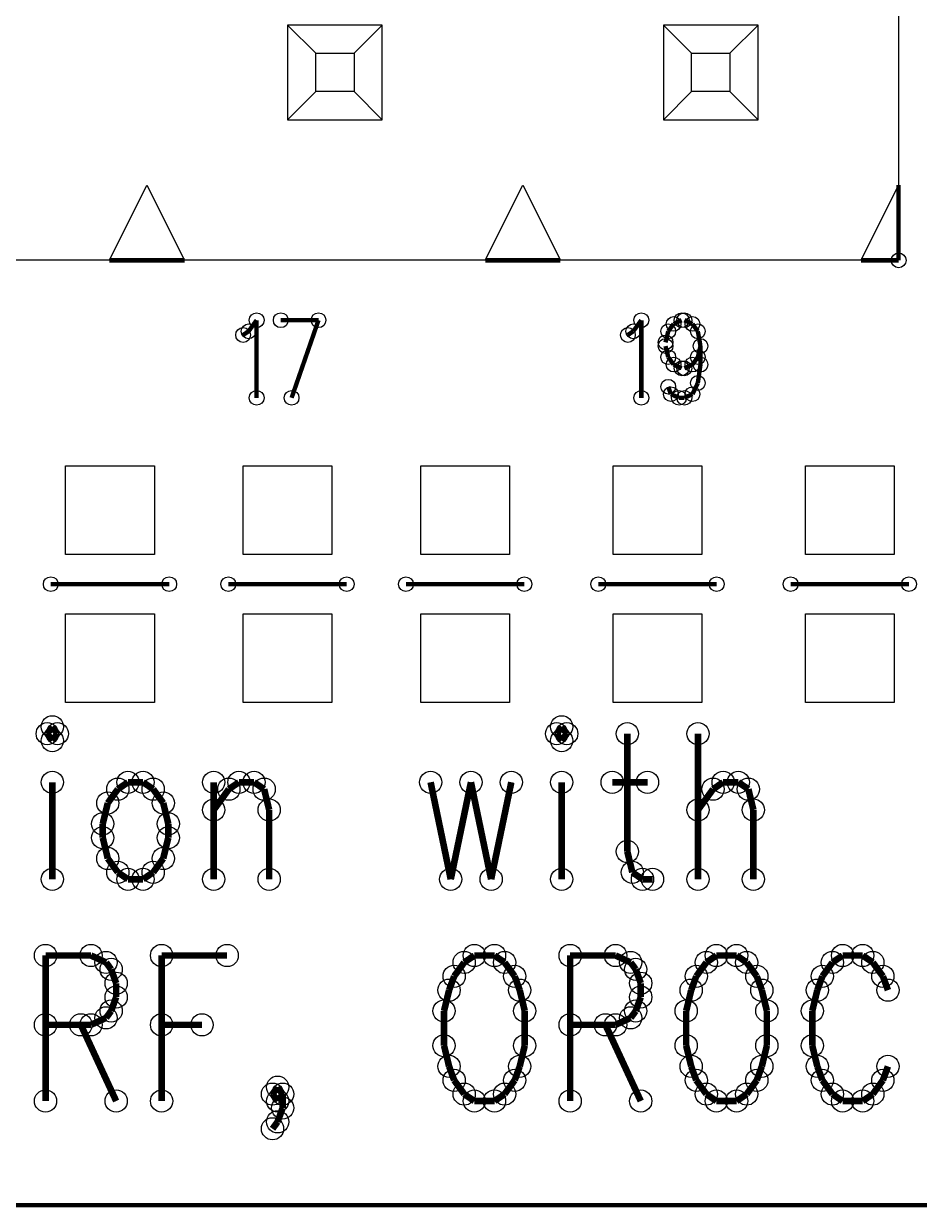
# Model space of a CAD drawing. Header units: millimetres. Extents: x 0 to 297, y 0 to 210.
# Drawn here: x 86.83 to 92.88, y 128.27 to 136.28 of the extents above; entities that cross this region are included whole.
import ezdxf

# ---------------------------------------------------------------- set-up
doc = ezdxf.new("R2010")
doc.units = ezdxf.units.MM
doc.header["$LTSCALE"] = 16.335
doc.layers.add('1', color=7, linetype='CONTINUOUS')

msp = doc.modelspace()

# ---------------------------------------------------------------- linework, layer by layer
at = {"layer": '1', "color": 7, "linetype": 'Continuous'}
for p, q in [((92.7391, 136.711), (92.7391, 135.187)), ((88.6091, 136.269), (88.6091, 135.629)), ((89.2491, 136.269), (88.6091, 136.269)), ((88.6091, 136.269), (88.7996, 136.0785)), ((89.2491, 136.269), (89.0586, 136.0785)), ((89.2491, 135.629), (89.2491, 136.269)), ((91.1491, 136.269), (91.1491, 135.629)), ((91.7891, 136.269), (91.1491, 136.269)), ((91.1491, 136.269), (91.3396, 136.0785)), ((91.7891, 136.269), (91.5986, 136.0785)), ((91.7891, 135.629), (91.7891, 136.269)), ((88.7996, 135.8195), (88.7996, 136.0785)), ((88.7996, 136.0785), (89.0586, 136.0785)), ((89.0586, 136.0785), (89.0586, 135.8195)), ((91.3396, 135.8195), (91.3396, 136.0785)), ((91.3396, 136.0785), (91.5986, 136.0785)), ((91.5986, 136.0785), (91.5986, 135.8195)), ((88.7996, 135.8195), (88.6091, 135.629)), ((89.0586, 135.8195), (88.7996, 135.8195)), ((89.0586, 135.8195), (89.2491, 135.629)), ((91.3396, 135.8195), (91.1491, 135.629)), ((91.5986, 135.8195), (91.3396, 135.8195)), ((91.5986, 135.8195), (91.7891, 135.629)), ((88.6091, 135.629), (89.2491, 135.629)), ((91.1491, 135.629), (91.7891, 135.629)), ((87.4051, 134.679), (87.6591, 135.187)), ((87.6591, 135.187), (87.9131, 134.679)), ((89.9451, 134.679), (90.1991, 135.187)), ((90.1991, 135.187), (90.4531, 134.679)), ((92.4851, 134.679), (92.7391, 135.187)), ((87.4051, 134.679), (85.3731, 134.679)), ((89.9451, 134.679), (87.9131, 134.679)), ((92.4851, 134.679), (90.4531, 134.679)), ((87.1092, 132.688), (87.1092, 133.2879)), ((87.1092, 133.2879), (87.7092, 133.2879)), ((87.7092, 133.2879), (87.7092, 132.688)), ((88.3091, 132.688), (88.3091, 133.2879)), ((88.3091, 133.2879), (88.9091, 133.2879)), ((88.9091, 133.2879), (88.9091, 132.688)), ((89.5093, 132.688), (89.5093, 133.2879)), ((89.5093, 133.2879), (90.1092, 133.2879)), ((90.1092, 133.2879), (90.1092, 132.688)), ((90.8092, 132.688), (90.8092, 133.2879)), ((90.8092, 133.2879), (91.4092, 133.2879)), ((91.4092, 133.2879), (91.4092, 132.688)), ((92.1092, 132.688), (92.1092, 133.2879)), ((92.1092, 133.2879), (92.7092, 133.2879)), ((92.7092, 133.2879), (92.7092, 132.688)), ((87.7092, 132.688), (87.1092, 132.688)), ((88.9091, 132.688), (88.3091, 132.688)), ((90.1092, 132.688), (89.5093, 132.688)), ((91.4092, 132.688), (90.8092, 132.688)), ((92.7092, 132.688), (92.1092, 132.688)), ((87.1092, 131.688), (87.1092, 132.2879)), ((87.1092, 132.2879), (87.7092, 132.2879)), ((87.7092, 132.2879), (87.7092, 131.688)), ((88.3091, 131.688), (88.3091, 132.2879)), ((88.3091, 132.2879), (88.9091, 132.2879)), ((88.9091, 132.2879), (88.9091, 131.688)), ((89.5093, 131.688), (89.5093, 132.2879)), ((89.5093, 132.2879), (90.1092, 132.2879)), ((90.1092, 132.2879), (90.1092, 131.688)), ((90.8092, 131.688), (90.8092, 132.2879)), ((90.8092, 132.2879), (91.4092, 132.2879)), ((91.4092, 132.2879), (91.4092, 131.688)), ((92.1092, 131.688), (92.1092, 132.2879)), ((92.1092, 132.2879), (92.7092, 132.2879)), ((92.7092, 132.2879), (92.7092, 131.688)), ((87.7092, 131.688), (87.1092, 131.688)), ((88.9091, 131.688), (88.3091, 131.688)), ((90.1092, 131.688), (89.5093, 131.688)), ((91.4092, 131.688), (90.8092, 131.688)), ((92.7092, 131.688), (92.1092, 131.688))]:
    msp.add_line(p, q, dxfattribs=at)
at = {"layer": '1', "color": 9, "linetype": 'Continuous'}
for points, const_width in [([(92.7391, 135.187), (92.7391, 134.6778)], 0.0297), ([(87.9131, 134.6778), (87.4051, 134.6778)], 0.0297), ([(90.4531, 134.6778), (89.9451, 134.6778)], 0.0297), ([(92.7391, 134.6778), (92.4851, 134.6778)], 0.0297), ([(88.3457, 134.198), (88.4001, 134.2729)], 0.0297), ([(88.4001, 134.2729), (88.4001, 133.7479)], 0.0297), ([(88.5636, 134.2729), (88.8184, 134.2729)], 0.0297), ([(88.8184, 134.2729), (88.6365, 133.7479)], 0.0297), ([(90.9456, 134.198), (91, 134.2729)], 0.0297), ([(91, 134.2729), (91, 133.7479)], 0.0297), ([(91.1819, 134.198), (91.2182, 134.2478)], 0.0297), ([(91.2182, 134.2478), (91.2728, 134.2729)], 0.0297), ([(91.2911, 134.2729), (91.3457, 134.2478)], 0.0297), ([(91.3457, 134.2478), (91.382, 134.198)], 0.0297), ([(88.3091, 134.1729), (88.3457, 134.198)], 0.0297), ([(90.9093, 134.1729), (90.9456, 134.198)], 0.0297), ([(91.1638, 134.1228), (91.1819, 134.198)], 0.0297), ([(91.382, 134.198), (91.4, 134.0979)], 0.0297), ([(91.1819, 134.023), (91.1638, 134.0979)], 0.0297), ([(91.4, 134.0979), (91.382, 134.023)], 0.0297), ([(91.4, 134.0979), (91.4, 133.973)], 0.0297), ([(91.2182, 133.973), (91.1819, 134.023)], 0.0297), ([(91.382, 134.023), (91.3457, 133.973)], 0.0297), ([(91.2728, 133.9478), (91.2182, 133.973)], 0.0297), ([(91.3457, 133.973), (91.2911, 133.9478)], 0.0297), ([(91.4, 133.973), (91.382, 133.848)], 0.0297), ([(91.382, 133.848), (91.3457, 133.7728)], 0.0297), ([(91.2001, 133.7728), (91.1819, 133.8229)], 0.0297), ([(91.2548, 133.7479), (91.2001, 133.7728)], 0.0297), ([(91.3457, 133.7728), (91.2911, 133.7479)], 0.0297), ([(91.2911, 133.7479), (91.2548, 133.7479)], 0.0297), ([(87.8092, 132.4878), (87.0091, 132.4878)], 0.0297), ([(88.2093, 132.4878), (89.0091, 132.4878)], 0.0297), ([(90.2093, 132.4878), (89.4092, 132.4878)], 0.0297), ([(90.7092, 132.4878), (91.5093, 132.4878)], 0.0297), ([(92.8092, 132.4878), (92.0091, 132.4878)], 0.0297), ([(87.0191, 131.5231), (86.985, 131.4762)], 0.0446), ([(87.0533, 131.4762), (87.0191, 131.5231)], 0.0446), ([(90.4623, 131.5231), (90.4282, 131.4762)], 0.0446), ([(90.4963, 131.4762), (90.4623, 131.5231)], 0.0446), ([(86.985, 131.4762), (87.0191, 131.4294)], 0.0446), ([(87.0191, 131.4294), (87.0533, 131.4762)], 0.0446), ([(90.4282, 131.4762), (90.4623, 131.4294)], 0.0446), ([(90.4623, 131.4294), (90.4963, 131.4762)], 0.0446), ([(90.9055, 131.4762), (90.9055, 130.6794)], 0.0446), ([(91.3828, 131.4762), (91.3828, 130.4919)], 0.0446), ([(87.0191, 131.148), (87.0191, 130.4919)], 0.0446), ([(87.5306, 131.148), (87.4623, 131.1012)], 0.0446), ([(87.6327, 131.148), (87.5306, 131.148)], 0.0446), ([(87.701, 131.1012), (87.6327, 131.148)], 0.0446), ([(88.11, 131.148), (88.11, 130.4919)], 0.0446), ([(88.2123, 131.1012), (88.2804, 131.148)], 0.0446), ([(88.2804, 131.148), (88.3828, 131.148)], 0.0446), ([(88.3828, 131.148), (88.4509, 131.1012)], 0.0446), ([(89.5761, 131.148), (89.7122, 130.4919)], 0.0446), ([(89.8486, 131.148), (89.7122, 130.4919)], 0.0446), ([(89.8486, 131.148), (89.985, 130.4919)], 0.0446), ([(90.1214, 131.148), (89.985, 130.4919)], 0.0446), ([(90.4623, 131.148), (90.4623, 130.4919)], 0.0446), ([(90.8031, 131.148), (91.0419, 131.148)], 0.0446), ([(91.4851, 131.1012), (91.5532, 131.148)], 0.0446), ([(91.5532, 131.148), (91.6556, 131.148)], 0.0446), ([(91.6556, 131.148), (91.7236, 131.1012)], 0.0446), ([(87.4623, 131.1012), (87.3942, 131.0075)], 0.0446), ([(87.7691, 131.0075), (87.701, 131.1012)], 0.0446), ([(88.11, 130.9605), (88.2123, 131.1012)], 0.0446), ([(88.4509, 131.1012), (88.4851, 130.9605)], 0.0446), ([(91.3828, 130.9605), (91.4851, 131.1012)], 0.0446), ([(91.7236, 131.1012), (91.7577, 130.9605)], 0.0446), ([(87.3942, 131.0075), (87.3602, 130.8668)], 0.0446), ([(87.8032, 130.8668), (87.7691, 131.0075)], 0.0446), ([(88.4851, 130.9605), (88.4851, 130.4919)], 0.0446), ([(91.7577, 130.9605), (91.7577, 130.4919)], 0.0446), ([(87.3602, 130.8668), (87.3602, 130.7731)], 0.0446), ([(87.8032, 130.7731), (87.8032, 130.8668)], 0.0446), ([(87.3602, 130.7731), (87.3942, 130.6324)], 0.0446), ([(87.7691, 130.6324), (87.8032, 130.7731)], 0.0446), ([(87.3942, 130.6324), (87.4623, 130.5386)], 0.0446), ([(87.701, 130.5386), (87.7691, 130.6324)], 0.0446), ([(90.9055, 130.6794), (90.9395, 130.5386)], 0.0446), ([(87.4623, 130.5386), (87.5306, 130.4919)], 0.0446), ([(87.5306, 130.4919), (87.6327, 130.4919)], 0.0446), ([(87.6327, 130.4919), (87.701, 130.5386)], 0.0446), ([(90.9395, 130.5386), (91.0079, 130.4919)], 0.0446), ([(91.0079, 130.4919), (91.0759, 130.4919)], 0.0446), ([(86.9736, 129.9763), (86.9736, 128.9918)], 0.0446), ([(86.9736, 129.9763), (87.2804, 129.9763)], 0.0446), ([(87.2804, 129.9763), (87.3828, 129.9293)], 0.0446), ([(87.3828, 129.9293), (87.4168, 129.8826)], 0.0446), ([(87.7577, 129.9763), (87.7577, 128.9918)], 0.0446), ([(87.7577, 129.9763), (88.2009, 129.9763)], 0.0446), ([(89.8031, 129.9293), (89.7351, 129.8356)], 0.0446), ([(89.8715, 129.9763), (89.8031, 129.9293)], 0.0446), ([(90.0079, 129.9763), (89.8715, 129.9763)], 0.0446), ([(90.0759, 129.9293), (90.0079, 129.9763)], 0.0446), ([(90.1443, 129.8356), (90.0759, 129.9293)], 0.0446), ([(90.5192, 129.9763), (90.5192, 128.9918)], 0.0446), ([(90.5192, 129.9763), (90.826, 129.9763)], 0.0446), ([(90.826, 129.9763), (90.9281, 129.9293)], 0.0446), ([(90.9281, 129.9293), (90.9624, 129.8826)], 0.0446), ([(91.4397, 129.9293), (91.3713, 129.8356)], 0.0446), ([(91.5077, 129.9763), (91.4397, 129.9293)], 0.0446), ([(91.6441, 129.9763), (91.5077, 129.9763)], 0.0446), ([(91.7122, 129.9293), (91.6441, 129.9763)], 0.0446), ([(91.7805, 129.8356), (91.7122, 129.9293)], 0.0446), ([(92.2918, 129.9293), (92.2238, 129.8356)], 0.0446), ([(92.3602, 129.9763), (92.2918, 129.9293)], 0.0446), ([(92.4963, 129.9763), (92.3602, 129.9763)], 0.0446), ([(92.5646, 129.9293), (92.4963, 129.9763)], 0.0446), ([(92.6327, 129.8356), (92.5646, 129.9293)], 0.0446), ([(87.4168, 129.8826), (87.4509, 129.7888)], 0.0446), ([(89.7351, 129.8356), (89.701, 129.7418)], 0.0446), ([(90.1783, 129.7418), (90.1443, 129.8356)], 0.0446), ([(90.9624, 129.8826), (90.9964, 129.7888)], 0.0446), ([(91.3713, 129.8356), (91.3373, 129.7418)], 0.0446), ([(91.8146, 129.7418), (91.7805, 129.8356)], 0.0446), ([(92.2238, 129.8356), (92.1895, 129.7418)], 0.0446), ([(92.667, 129.7418), (92.6327, 129.8356)], 0.0446), ([(87.4509, 129.7888), (87.4509, 129.6949)], 0.0446), ([(90.9964, 129.7888), (90.9964, 129.6949)], 0.0446), ([(87.4509, 129.6949), (87.4168, 129.6011)], 0.0446), ([(89.701, 129.7418), (89.6668, 129.6011)], 0.0446), ([(90.2123, 129.6011), (90.1783, 129.7418)], 0.0446), ([(90.9964, 129.6949), (90.9624, 129.6011)], 0.0446), ([(91.3373, 129.7418), (91.3033, 129.6011)], 0.0446), ([(91.8486, 129.6011), (91.8146, 129.7418)], 0.0446), ([(92.1895, 129.7418), (92.1554, 129.6011)], 0.0446), ([(87.4168, 129.6011), (87.3828, 129.5544)], 0.0446), ([(89.6668, 129.6011), (89.6668, 129.3669)], 0.0446), ([(90.2123, 129.3669), (90.2123, 129.6011)], 0.0446), ([(90.9624, 129.6011), (90.9281, 129.5544)], 0.0446), ([(91.3033, 129.6011), (91.3033, 129.3669)], 0.0446), ([(91.8486, 129.3669), (91.8486, 129.6011)], 0.0446), ([(92.1554, 129.6011), (92.1554, 129.3669)], 0.0446), ([(87.2804, 129.5074), (86.9736, 129.5074)], 0.0446), ([(87.2123, 129.5074), (87.4509, 128.9918)], 0.0446), ([(87.3828, 129.5544), (87.2804, 129.5074)], 0.0446), ([(87.7577, 129.5074), (88.0305, 129.5074)], 0.0446), ([(90.826, 129.5074), (90.5192, 129.5074)], 0.0446), ([(90.7577, 129.5074), (90.9964, 128.9918)], 0.0446), ([(90.9281, 129.5544), (90.826, 129.5074)], 0.0446), ([(89.6668, 129.3669), (89.701, 129.2262)], 0.0446), ([(90.1783, 129.2262), (90.2123, 129.3669)], 0.0446), ([(91.3033, 129.3669), (91.3373, 129.2262)], 0.0446), ([(91.8146, 129.2262), (91.8486, 129.3669)], 0.0446), ([(92.1554, 129.3669), (92.1895, 129.2262)], 0.0446), ([(89.701, 129.2262), (89.7351, 129.1325)], 0.0446), ([(90.1443, 129.1325), (90.1783, 129.2262)], 0.0446), ([(91.3373, 129.2262), (91.3713, 129.1325)], 0.0446), ([(91.7805, 129.1325), (91.8146, 129.2262)], 0.0446), ([(92.1895, 129.2262), (92.2238, 129.1325)], 0.0446), ([(92.6327, 129.1325), (92.667, 129.2262)], 0.0446), ([(89.7351, 129.1325), (89.8031, 129.0388)], 0.0446), ([(90.0759, 129.0388), (90.1443, 129.1325)], 0.0446), ([(91.3713, 129.1325), (91.4397, 129.0388)], 0.0446), ([(91.7122, 129.0388), (91.7805, 129.1325)], 0.0446), ([(92.2238, 129.1325), (92.2918, 129.0388)], 0.0446), ([(92.5646, 129.0388), (92.6327, 129.1325)], 0.0446), ([(88.5077, 129.0388), (88.5418, 129.0855)], 0.0446), ([(88.5418, 128.9918), (88.5077, 129.0388)], 0.0446), ([(88.5418, 129.0855), (88.5761, 129.0388)], 0.0446), ([(88.5761, 129.0388), (88.5418, 128.9918)], 0.0446), ([(88.5761, 129.0388), (88.5761, 128.945)], 0.0446), ([(89.8031, 129.0388), (89.8715, 128.9918)], 0.0446), ([(90.0079, 128.9918), (90.0759, 129.0388)], 0.0446), ([(91.4397, 129.0388), (91.5077, 128.9918)], 0.0446), ([(91.6441, 128.9918), (91.7122, 129.0388)], 0.0446), ([(92.2918, 129.0388), (92.3602, 128.9918)], 0.0446), ([(92.4963, 128.9918), (92.5646, 129.0388)], 0.0446), ([(88.5761, 128.945), (88.5418, 128.8513)], 0.0446), ([(89.8715, 128.9918), (90.0079, 128.9918)], 0.0446), ([(91.5077, 128.9918), (91.6441, 128.9918)], 0.0446), ([(92.3602, 128.9918), (92.4963, 128.9918)], 0.0446), ([(88.5418, 128.8513), (88.5077, 128.8043)], 0.0446), ([(57.5591, 128.2879), (108.8092, 128.2879)], 0.0297)]:
    msp.add_lwpolyline(points, dxfattribs=dict(at, const_width=const_width))
at = {"layer": '1', "color": 7, "linetype": 'Continuous'}
for centre, radius in [((92.7391, 134.6778), 0.05), ((88.4001, 134.2729), 0.05), ((88.5636, 134.2729), 0.05), ((88.8184, 134.2729), 0.05), ((91, 134.2729), 0.05), ((91.2182, 134.2478), 0.05), ((91.2728, 134.2729), 0.05), ((91.2911, 134.2729), 0.05), ((91.3457, 134.2478), 0.05), ((88.3091, 134.1729), 0.05), ((88.3457, 134.198), 0.05), ((90.9093, 134.1729), 0.05), ((90.9456, 134.198), 0.05), ((91.1638, 134.1228), 0.05), ((91.1819, 134.198), 0.05), ((91.382, 134.198), 0.05), ((91.1638, 134.0979), 0.05), ((91.4, 134.0979), 0.05), ((91.1819, 134.023), 0.05), ((91.2182, 133.973), 0.05), ((91.3457, 133.973), 0.05), ((91.382, 134.023), 0.05), ((91.4, 133.973), 0.05), ((91.2728, 133.9478), 0.05), ((91.2911, 133.9478), 0.05), ((91.1819, 133.8229), 0.05), ((91.382, 133.848), 0.05), ((88.4001, 133.7479), 0.05), ((88.6365, 133.7479), 0.05), ((91, 133.7479), 0.05), ((91.2001, 133.7728), 0.05), ((91.2548, 133.7479), 0.05), ((91.2911, 133.7479), 0.05), ((91.3457, 133.7728), 0.05), ((87.0091, 132.4878), 0.05), ((87.8092, 132.4878), 0.05), ((88.2093, 132.4878), 0.05), ((89.0091, 132.4878), 0.05), ((89.4092, 132.4878), 0.05), ((90.2093, 132.4878), 0.05), ((90.7092, 132.4878), 0.05), ((91.5093, 132.4878), 0.05), ((92.0091, 132.4878), 0.05), ((92.8092, 132.4878), 0.05), ((86.985, 131.4762), 0.0751), ((87.0191, 131.5231), 0.0751), ((87.0533, 131.4762), 0.0751), ((90.4282, 131.4762), 0.0751), ((90.4623, 131.5231), 0.0751), ((90.4963, 131.4762), 0.0751), ((90.9055, 131.4762), 0.0751), ((91.3828, 131.4762), 0.0751), ((87.0191, 131.4294), 0.0751), ((90.4623, 131.4294), 0.0751), ((87.0191, 131.148), 0.0751), ((87.5306, 131.148), 0.0751), ((87.6327, 131.148), 0.0751), ((88.11, 131.148), 0.0751), ((88.2804, 131.148), 0.0751), ((88.3828, 131.148), 0.0751), ((89.5761, 131.148), 0.0751), ((89.8486, 131.148), 0.0751), ((90.1214, 131.148), 0.0751), ((90.4623, 131.148), 0.0751), ((90.8031, 131.148), 0.0751), ((91.0419, 131.148), 0.0751), ((91.5532, 131.148), 0.0751), ((91.6556, 131.148), 0.0751), ((87.4623, 131.1012), 0.0751), ((87.701, 131.1012), 0.0751), ((88.2123, 131.1012), 0.0751), ((88.4509, 131.1012), 0.0751), ((91.4851, 131.1012), 0.0751), ((91.7236, 131.1012), 0.0751), ((87.3942, 131.0075), 0.0751), ((87.7691, 131.0075), 0.0751), ((88.11, 130.9605), 0.0751), ((88.4851, 130.9605), 0.0751), ((91.3828, 130.9605), 0.0751), ((91.7577, 130.9605), 0.0751), ((87.3602, 130.8668), 0.0751), ((87.8032, 130.8668), 0.0751), ((87.3602, 130.7731), 0.0751), ((87.8032, 130.7731), 0.0751), ((90.9055, 130.6794), 0.0751), ((87.3942, 130.6324), 0.0751), ((87.7691, 130.6324), 0.0751), ((87.4623, 130.5386), 0.0751), ((87.701, 130.5386), 0.0751), ((90.9395, 130.5386), 0.0751), ((87.0191, 130.4919), 0.0751), ((87.5306, 130.4919), 0.0751), ((87.6327, 130.4919), 0.0751), ((88.11, 130.4919), 0.0751), ((88.4851, 130.4919), 0.0751), ((89.7122, 130.4919), 0.0751), ((89.985, 130.4919), 0.0751), ((90.4623, 130.4919), 0.0751), ((91.0079, 130.4919), 0.0751), ((91.0759, 130.4919), 0.0751), ((91.3828, 130.4919), 0.0751), ((91.7577, 130.4919), 0.0751), ((86.9736, 129.9763), 0.0751), ((87.2804, 129.9763), 0.0751), ((87.7577, 129.9763), 0.0751), ((88.2009, 129.9763), 0.0751), ((89.8715, 129.9763), 0.0751), ((90.0079, 129.9763), 0.0751), ((90.5192, 129.9763), 0.0751), ((90.826, 129.9763), 0.0751), ((91.5077, 129.9763), 0.0751), ((91.6441, 129.9763), 0.0751), ((92.3602, 129.9763), 0.0751), ((92.4963, 129.9763), 0.0751), ((87.3828, 129.9293), 0.0751), ((87.4168, 129.8826), 0.0751), ((89.8031, 129.9293), 0.0751), ((90.0759, 129.9293), 0.0751), ((90.9281, 129.9293), 0.0751), ((90.9624, 129.8826), 0.0751), ((91.4397, 129.9293), 0.0751), ((91.7122, 129.9293), 0.0751), ((92.2918, 129.9293), 0.0751), ((92.5646, 129.9293), 0.0751), ((87.4509, 129.7888), 0.0751), ((89.7351, 129.8356), 0.0751), ((90.1443, 129.8356), 0.0751), ((90.9964, 129.7888), 0.0751), ((91.3713, 129.8356), 0.0751), ((91.7805, 129.8356), 0.0751), ((92.2238, 129.8356), 0.0751), ((92.6327, 129.8356), 0.0751), ((87.4509, 129.6949), 0.0751), ((89.701, 129.7418), 0.0751), ((90.1783, 129.7418), 0.0751), ((90.9964, 129.6949), 0.0751), ((91.3373, 129.7418), 0.0751), ((91.8146, 129.7418), 0.0751), ((92.1895, 129.7418), 0.0751), ((92.667, 129.7418), 0.0751), ((87.3828, 129.5544), 0.0751), ((87.4168, 129.6011), 0.0751), ((89.6668, 129.6011), 0.0751), ((90.2123, 129.6011), 0.0751), ((90.9281, 129.5544), 0.0751), ((90.9624, 129.6011), 0.0751), ((91.3033, 129.6011), 0.0751), ((91.8486, 129.6011), 0.0751), ((92.1554, 129.6011), 0.0751), ((86.9736, 129.5074), 0.0751), ((87.2123, 129.5074), 0.0751), ((87.2804, 129.5074), 0.0751), ((87.7577, 129.5074), 0.0751), ((88.0305, 129.5074), 0.0751), ((90.5192, 129.5074), 0.0751), ((90.7577, 129.5074), 0.0751), ((90.826, 129.5074), 0.0751), ((89.6668, 129.3669), 0.0751), ((90.2123, 129.3669), 0.0751), ((91.3033, 129.3669), 0.0751), ((91.8486, 129.3669), 0.0751), ((92.1554, 129.3669), 0.0751), ((89.701, 129.2262), 0.0751), ((90.1783, 129.2262), 0.0751), ((91.3373, 129.2262), 0.0751), ((91.8146, 129.2262), 0.0751), ((92.1895, 129.2262), 0.0751), ((92.667, 129.2262), 0.0751), ((89.7351, 129.1325), 0.0751), ((90.1443, 129.1325), 0.0751), ((91.3713, 129.1325), 0.0751), ((91.7805, 129.1325), 0.0751), ((92.2238, 129.1325), 0.0751), ((92.6327, 129.1325), 0.0751), ((88.5418, 129.0855), 0.0751), ((86.9736, 128.9918), 0.0751), ((87.4509, 128.9918), 0.0751), ((87.7577, 128.9918), 0.0751), ((88.5077, 129.0388), 0.0751), ((88.5418, 128.9918), 0.0751), ((88.5761, 129.0388), 0.0751), ((89.8031, 129.0388), 0.0751), ((89.8715, 128.9918), 0.0751), ((90.0079, 128.9918), 0.0751), ((90.0759, 129.0388), 0.0751), ((90.5192, 128.9918), 0.0751), ((90.9964, 128.9918), 0.0751), ((91.4397, 129.0388), 0.0751), ((91.5077, 128.9918), 0.0751), ((91.6441, 128.9918), 0.0751), ((91.7122, 129.0388), 0.0751), ((92.2918, 129.0388), 0.0751), ((92.3602, 128.9918), 0.0751), ((92.4963, 128.9918), 0.0751), ((92.5646, 129.0388), 0.0751), ((88.5761, 128.945), 0.0751), ((88.5418, 128.8513), 0.0751), ((88.5077, 128.8043), 0.0751)]:
    msp.add_circle(centre, radius, dxfattribs=at)

doc.saveas('drawing.dxf')
